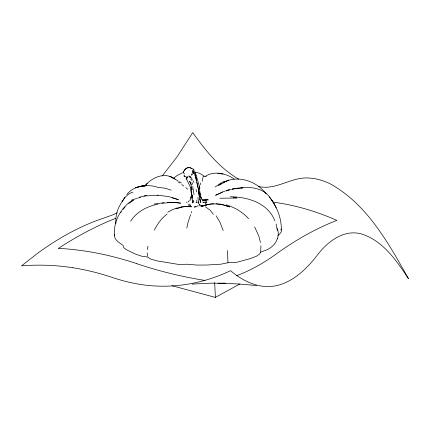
<?xml version="1.0" encoding="UTF-8"?>
<svg xmlns="http://www.w3.org/2000/svg" width="430" height="430" viewBox="0 0 430 430"><rect width="100%" height="100%" fill="white"/><g stroke="black" fill="none" stroke-linecap="round" stroke-linejoin="round"><path stroke-width="0.64" d="M192.285 197.95L192.291 195.016M114.692 234.71L114.418 235.909C115.046 240.805 119.771 242.654 123.061 245.46L123.716 247.648L126.479 249.728L134.794 253.818L141.384 256.135L147.377 256.984L151.021 259.188L157.434 260.962L178.982 264.488L187.206 264.23L196.725 265.063L206.567 265.041L220.955 264.187L227.964 262.741L227.395 250.459M196.128 202.433L196.763 202.347L196.79 199.977M147.297 256.205L147.35 252.958M192.688 195L192.468 202.826M184.889 176.848L184.051 176.295L184.131 175.472M186.652 202.659L186.792 202.105M191.511 194.285L190.769 199.95M147.544 249.62L147.947 246.239M183.218 172.5L183.674 171.237M192.758 202.793L193.075 200.568M202.17 181.352L203.062 176.913L203.492 176.338L204.551 176.316L199.359 173.172L194.623 172.043M193.102 202.75L193.425 200.504M193.844 171.178L193.306 173.263L191.484 175.365M186.787 228.072L187.953 222.751L190.576 214.586M227.964 262.741L236.935 262.246L249.685 258.785L256.543 256.205L259.741 253.953L260.671 252.157L265.315 250.421C274.195 247.497 280.897 237.656 277.253 228.319M260.671 252.157L260.924 245.729M192.64 172.876L193.419 170.511L193.274 169.13L191.194 168.13M190.866 198.101L191.592 195.559L190.769 198.321M192.43 171.715L192.651 170.108M191.162 212.974L191.742 211.549M191.361 174.575L191.667 173.903M187.894 202.148L189.184 200.724M120.787 212.511L122.383 209.378M122.136 201.863L124.824 197.262M154.273 230.163C157.418 224.008 161.556 218.236 167.103 214.032M120.857 211.71C116.121 218.607 113.859 227.002 114.364 235.344M193.613 173.801L193.882 173.381M184.126 170.801C185.061 168.748 187.222 167.49 189.436 167.313L190.624 167.958M130.634 221.171C136.692 211.667 147.356 206.201 158.17 204.11M122.991 209.555L125.055 206.991M162.174 175.988L176.94 157.004L192.758 132.607C205.395 150.409 219.596 168.082 238.725 179.224M122.808 208.878L127.441 203.927L133.112 199.912M144.98 185.814C151.462 177.945 164.131 171.769 173.489 178.267L169.753 176.284L177.939 180.729M144.652 186.163L147.253 183.352M126.834 194.527C133.751 185.636 146.039 184.287 156.348 186.727M173.801 178.036L177.155 175.445L182.696 172.752M215.156 187.007L220.907 182.992L224.901 181.084M128.753 203.46L131.37 201.611M277.855 235.403L279.382 234.382L281.354 231.727L280.967 229.002M219.246 184.911L221.471 183.513M218.22 185.566L224.616 182.282M167.732 212.189L172.328 209.759L177.047 207.905M131.935 201.299L133.628 200.353M171.968 285.713L215.376 297.393L239.875 283.956M192.344 179.391L189.695 176.725L190.28 176.44L191.167 177.515M222.38 192.033L215.586 195.29L222.014 192.457M228.136 180.584L223.767 182.277C238.349 174.671 256.742 181.363 266.234 193.865M192.753 172.371L193.694 171.984M131.44 200.192L137.503 198.123M203.008 200.434L204.228 199.95L203.32 200.251M203.057 200.541L203.804 200.246M223.767 182.277L225.583 181.573M175.94 208.786L183.674 206.626L189.393 206.491M236.694 275.641L237.79 275.238A281.086 162.47 -74.9 0 0 275.899 254.195A455.004 262.988 -74.9 0 1 336.867 220.386L331.938 218.284A298.253 212.882 61.3 0 0 273.238 202.186M177.225 208.265L181.567 206.986L180.476 207.281L184.75 206.567L191.613 206.792L190.619 206.653M196.101 206.545L194.15 207.077L196.494 206.658M133.026 192.076C125.7 194.177 121.76 201.772 118.449 208.088C116.299 212.915 115.509 218.29 115.88 223.546M221.692 192.253L224.96 191.13M225.9 191.076L228.663 190.178M173.365 178.439L174.44 178.101M203.411 200.509L207.959 199.38L205.422 199.907M225.868 190.689L229.443 189.657M190.63 205.948L189.619 205.852L188.103 204.793M205.046 205.191L203.293 205.637L210.625 204.024L213.801 203.804M139.535 197.09L146.469 195.661M205.346 205.115L208.851 204.336L205.755 204.997C211.877 203.342 218.365 203.686 224.449 205.293M198.461 205.846L197.069 206.061M205.282 203.111L206.851 202.74L205.153 202.992L202.788 201.928L203.847 202.756M228.222 190.173L230.829 189.571M186.185 177.972L187.389 177.869L186.948 177.106L186.19 177.096M138.143 197.983L140.701 197.408M226.889 180.487L228.862 180.062M196.763 202.347L197.413 202.229M203.025 200.369L205.185 199.993L202.17 200.041M231.485 189.415L232.775 189.195M154.112 204.067L164.061 202.745M233.071 188.894L236.747 188.394L232.496 189.028C245.831 186.287 263.074 185.776 271.018 199.154M234.715 188.856L241.972 188.012M162.013 203.234L172.844 202.347L169.495 202.444M189.716 200.084L190.356 200.014M169.882 202.718L175.085 202.331L180.621 203.164L171.78 202.261M192.317 284.079L210.549 283.177L225.325 283.23L217.94 283.305M144.061 195.897L158.057 195.413M219.848 198.214L236.908 198.047M241.123 188.093L243.031 187.964M190.291 206.378L188.716 206.454L189.711 206.438M167.34 202.374L170.602 202.25M187.63 177.117L186.948 177.106M205.884 200.047L208.405 199.982M187.636 176.574L187.958 176.569M200.837 206.448L203.266 206.669L201.256 206.223M233.216 197.687L236.624 197.822M223.38 283.268L238.193 283.977L256.538 285.509M156.713 187.222L165.314 188.243L171.226 190.178M230.222 196.746C247.782 196.875 267.987 202.992 274.888 220.891M157.52 195.139L168.797 196.612L178.509 199.794L175.72 198.655M234.2 179.095C226.309 173.29 213.898 170.538 205.33 176.338L206.4 176.3M216.08 203.766L220.837 204.234M223.036 174.053L217.8 173.451M258.236 186.443C275.694 190.689 290.546 177.198 307.697 177.982A72.052 51.428 61.3 0 1 330.138 183.814C367.15 204.191 388.478 243.154 408.5 278.737C396.573 260.682 382.91 240.488 361.141 233.839C343.242 229.131 326.972 242.165 316.931 255.667C306.214 269.357 292.545 282.644 274.829 285.971C258.57 288.869 242.665 280.983 230.577 270.68C201.122 284.762 167.265 289.863 135.127 283.504A223.826 159.761 61.3 0 1 112.687 277.581A322.774 230.389 61.3 0 0 72.568 267.707M72.568 267.707C55.69 265.111 38.517 264.461 21.5 265.896L37.243 253.555A417.369 241.235 -74.9 0 1 95.562 220.993L111.827 215.22A169.399 97.911 -74.9 0 0 117.363 212.775M190.855 205.357L188.883 204.04M220.241 204.207L222.772 204.744M203.003 200.074L204.384 200.385M204.755 200.767L206.771 201.299L206.507 200.923M223.234 204.766L229.609 206.938L224.971 205.449M172.258 197.714L175.59 198.665M226.244 204.782C234.678 207.448 242.708 212.033 248.594 218.72M173.822 178.531L175.107 179.063M191.812 168.608C188.576 166.007 184.357 168.797 183.459 172.312L183.895 173.419M205.389 206.798L210.211 210.259L213.457 214.393M179.595 181.766L181.379 182.992M177.896 181.637L179.783 183.003M184.11 175.746L185.642 176.719M201.95 199.38L202.595 199.859M181.739 184.492L183.766 186.002M185.787 187.614L187.695 189.211M185.964 178.176L186.969 179.186M190.753 179.224L191.871 180.353M194.672 173.827L195.236 174.403L194.564 173.462M188.963 176.827L189.334 177.241M200.595 205.766L199.617 204.406L199.579 205.406L199.24 204.454M269.357 196.972L273.093 201.885L276.205 207.926M186.459 179.079L190.103 186.378L191.49 194.424M189.436 167.313L189.764 167.791M274.754 204.868L271.351 199.638C277.764 208.491 281.483 219.171 281.403 230.147M216.139 215.779L219.972 222.267L223.175 230.684M192.963 180.74L193.978 182.358M200.192 196.311L201.627 199.02M186.572 177.106L187.018 177.95M200.686 197.375L201.546 199.025L199.488 191.812M188.91 175.908L189.119 176.311M254.662 226.873L258.828 236.129L260.462 242.536M194.86 172.043L196.29 175.263M193.731 169.393L194.22 170.377M189.458 181.342L191.022 184.75L192.07 189.479L191.049 187.045L191.785 192.097M191.436 184.653L189.845 181.293M277.683 238.838L277.414 238.182M191.93 182.352L192.85 184.384M195.526 176.445L196.257 178.262L196.698 180.417L195.919 178.584L197.66 185.593M200.133 201.219L200.67 202.584L199.907 198.859M184.545 173.639L184.706 174.059M194.731 171.645L195.22 172.924M205.158 201.906L205.282 202.218M196.322 175.601L199.283 186.013L199.579 189.049M195.811 177.907L196.392 179.509L196.209 177.891L194.973 174.682L195.182 175.472M189.506 176.106L189.695 176.725M195.037 175.155L195.569 177.01M197.569 185.835L198.305 188.512L198.929 194.113M276.092 224.008L277.329 230.539M192.721 186.577L194.059 194.65M199.316 196.29L199.859 199.289M197.891 187.652L196.881 182.379M200.315 195.08L199.042 185.803M198.563 203.508L197.956 197.193M198.671 201.95L198.934 203.428M198.359 188.249L199.396 196.87M196.091 189.42L196.467 191.909M199.934 198.999L200.186 201.068M199.326 193.763L199.66 196.72M198.477 190.291L198.612 191.495M199.622 186.609L199.837 188.754M191.318 191.366L191.56 194.967M198.934 192.919L199.069 195.37M200.563 182.9L200.659 184.792M214.672 282.451L215.376 297.393M191.425 191.151L191.447 192.403M58.544 248.325A551.986 319.044 -74.9 0 1 115.778 218.263M58.55 248.368A415.928 296.877 61.3 0 1 136.525 263.552M204.916 280.408A562.714 401.647 61.3 0 1 136.525 263.617M139.497 186.582L135.627 187.77L142.663 185.862L139.497 186.582L146.195 185.663L139.497 186.582M202.659 205.825L201.885 205.862L202.659 205.825M185.636 206.443L183.674 206.626L186.711 206.362L185.636 206.443M202.605 205.83L201.17 205.674L202.605 205.83"/></g></svg>
